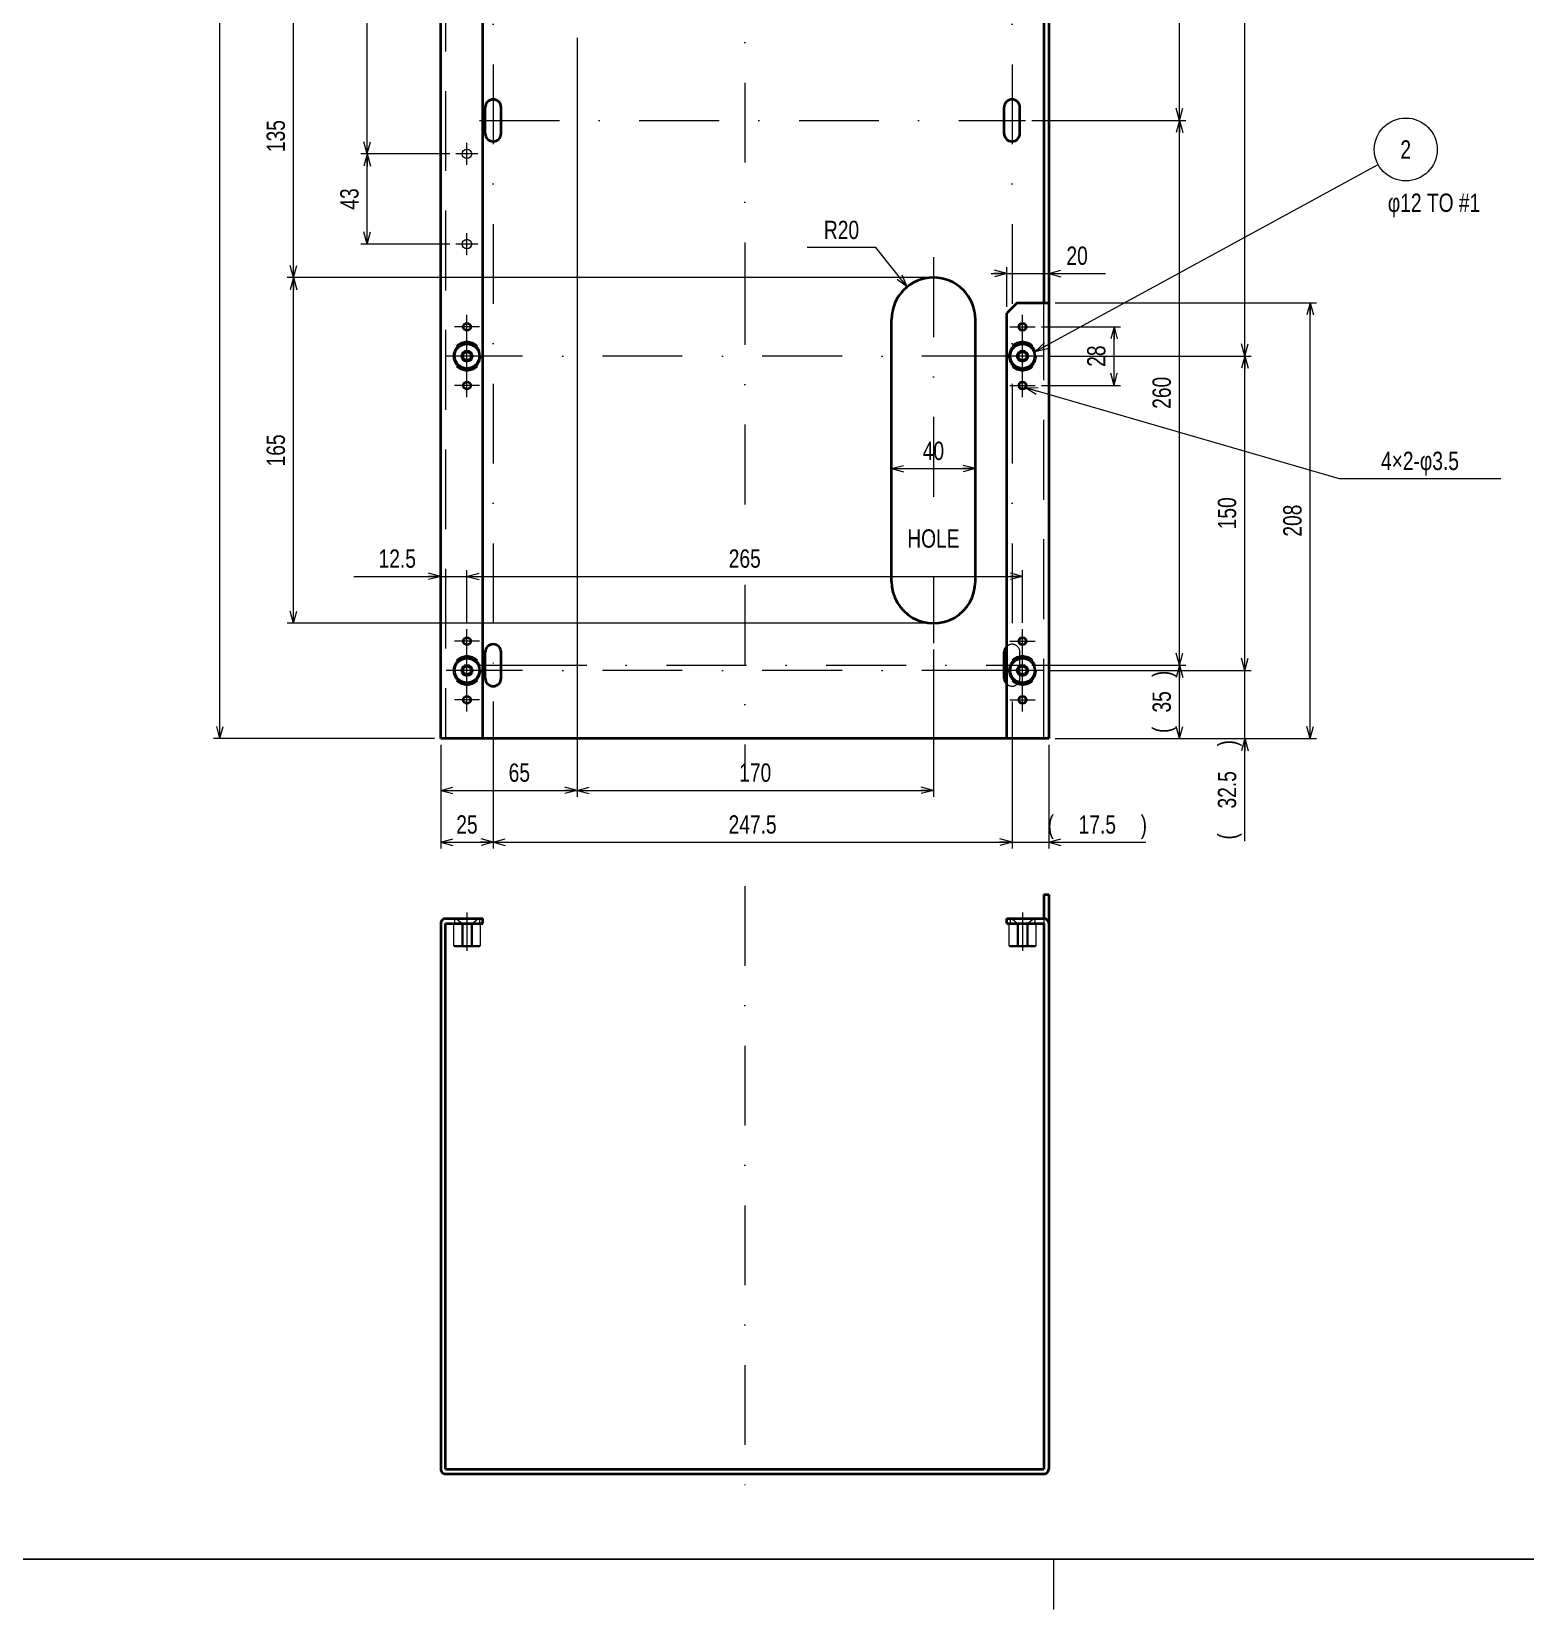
# Model space of a CAD drawing. Header units: millimetres. Extents: x 10 to 821, y 12 to 580.
# Drawn here: x 428 to 665.5, y 12 to 263 of the extents above; entities that cross this region are included whole.
import ezdxf
from ezdxf.enums import TextEntityAlignment as Align

# ---------------------------------------------------------------- set-up
doc = ezdxf.new("R2010")
doc.units = ezdxf.units.MM
doc.linetypes.add('DASHDOT', pattern=[25.3, 12.7, -6.3, 0, -6.3])
doc.linetypes.add('DASHED', pattern=[19, 12.7, -6.3])
for name, color, linetype in [('GR1_01', 7, 'Continuous'), ('GR1_02', 7, 'Continuous'), ('GR1_16', 7, 'Continuous'), ('図面枠B6M', 7, 'Continuous')]:
    doc.layers.add(name, color=color, linetype=linetype)
doc.styles.add('HG丸ｺﾞｼｯｸM-PRO', font='')
doc.styles.get('HG丸ｺﾞｼｯｸM-PRO').set_extended_font_data('HG丸ｺﾞｼｯｸM-PRO')
pattern_1 = [(90, (0, 0), (-0.1666666666666667, 0), [])]

# ---------------------------------------------------------------- blocks, each defined once
blk = doc.blocks.new('BLKF023')
at = {"layer": '図面枠B6M', "color": 2, "linetype": 'Continuous', "lineweight": 25}
blk.add_line((9.500000000000028, 19.99999999999994), (821, 19.99999999999994), dxfattribs=at)
at = {"layer": '図面枠B6M', "color": 4, "linetype": 'Continuous', "lineweight": 13}
blk.add_line((590.5, 11.99999999999994), (590.5, 19.99999999999994), dxfattribs=at)
blk = doc.blocks.new('BLKF025')
at = {"layer": 'GR1_16', "color": 4, "linetype": 'DASHED', "lineweight": 13}
blk.add_circle((585.5172637081886, 211.3757003892107), 2.166666666666667, dxfattribs=at)
at = {"layer": 'GR1_16', "color": 3, "linetype": 'Continuous', "lineweight": 35}
for radius in [1.966666666666667, 0.8333333333333334, 0.6666666666666666]:
    blk.add_circle((585.5172637081886, 211.3757003892107), radius, dxfattribs=at)
blk = doc.blocks.new('BLKF026')
at = {"layer": 'GR1_02', "linetype": 'Continuous', "lineweight": 13}
h = blk.add_hatch(dxfattribs=at)
h.set_pattern_fill('_USER', color=4, scale=0.1666666666666667, angle=90, style=0, pattern_type=0)
h.set_pattern_definition(pattern_1)
edge = h.paths.add_edge_path(flags=0)
edge.add_arc((585.5172637081886, 211.3757003892107), 2.333333333333333, 45.00000000000068, 134.9999999999992, ccw=False)
edge.add_line((587.1671795309571, 213.0256162119794), (587.0493284007594, 212.9077650817816))
edge.add_arc((585.5172637081886, 211.3757003892107), 2.166666666666667, 45.00000000000034, 134.9999999999996)
edge.add_line((583.9851990156178, 212.9077650817816), (583.86734788542, 213.0256162119794))
at = {"layer": 'GR1_02', "color": 4, "linetype": 'DASHED', "lineweight": 13}
for p, q in [((583.86734788542, 213.0256162119794), (583.9851990156178, 212.9077650817816)), ((587.1671795309571, 213.0256162119794), (587.0493284007594, 212.9077650817816))]:
    blk.add_line(p, q, dxfattribs=at)
blk.add_arc((585.5172637081886, 211.3757003892107), 2.333333333333333, 45.00000000000066, 134.9999999999992, dxfattribs=at)
blk = doc.blocks.new('BLKF027')
at = {"layer": 'GR1_02', "linetype": 'Continuous', "lineweight": 13}
h = blk.add_hatch(dxfattribs=at)
h.set_pattern_fill('_USER', color=4, scale=0.1666666666666667, angle=90, style=0, pattern_type=0)
h.set_pattern_definition(pattern_1)
edge = h.paths.add_edge_path(flags=0)
edge.add_arc((585.5172637081886, 211.3757003892107), 2.333333333333333, 225.0000000000013, 314.9999999999987)
edge.add_line((587.1671795309571, 209.7257845664421), (587.0493284007594, 209.8436356966398))
edge.add_arc((585.5172637081886, 211.3757003892107), 2.166666666666667, 225.0000000000014, 314.9999999999986, ccw=False)
edge.add_line((583.9851990156178, 209.8436356966398), (583.86734788542, 209.7257845664421))
at = {"layer": 'GR1_02', "color": 4, "linetype": 'DASHED', "lineweight": 13}
for p, q in [((583.86734788542, 209.7257845664421), (583.9851990156178, 209.8436356966398)), ((587.1671795309571, 209.7257845664421), (587.0493284007594, 209.8436356966398))]:
    blk.add_line(p, q, dxfattribs=at)
blk.add_arc((585.5172637081886, 211.3757003892107), 2.333333333333333, 225.0000000000013, 314.9999999999987, dxfattribs=at)
blk = doc.blocks.new('BLKF028')
at = {"layer": 'GR1_16', "color": 4, "linetype": 'DASHED', "lineweight": 13}
blk.add_circle((585.5172637082344, 161.3757003892116), 2.166666666666667, dxfattribs=at)
at = {"layer": 'GR1_16', "color": 3, "linetype": 'Continuous', "lineweight": 35}
for radius in [1.966666666666667, 0.8333333333333334, 0.6666666666666666]:
    blk.add_circle((585.5172637082344, 161.3757003892116), radius, dxfattribs=at)
blk = doc.blocks.new('BLKF029')
at = {"layer": 'GR1_02', "linetype": 'Continuous', "lineweight": 13}
h = blk.add_hatch(dxfattribs=at)
h.set_pattern_fill('_USER', color=4, scale=0.1666666666666667, angle=90, style=0, pattern_type=0)
h.set_pattern_definition(pattern_1)
edge = h.paths.add_edge_path(flags=0)
edge.add_arc((585.5172637082344, 161.3757003892116), 2.333333333333333, 45.00000000000068, 134.9999999999992, ccw=False)
edge.add_line((587.167179531003, 163.0256162119802), (587.0493284008052, 162.9077650817825))
edge.add_arc((585.5172637082344, 161.3757003892116), 2.166666666666667, 45.00000000000034, 134.9999999999996)
edge.add_line((583.9851990156635, 162.9077650817825), (583.8673478854657, 163.0256162119802))
at = {"layer": 'GR1_02', "color": 4, "linetype": 'DASHED', "lineweight": 13}
for p, q in [((583.8673478854657, 163.0256162119802), (583.9851990156635, 162.9077650817825)), ((587.167179531003, 163.0256162119802), (587.0493284008052, 162.9077650817825))]:
    blk.add_line(p, q, dxfattribs=at)
blk.add_arc((585.5172637082344, 161.3757003892116), 2.333333333333333, 45.00000000000066, 134.9999999999992, dxfattribs=at)
blk = doc.blocks.new('BLKF030')
at = {"layer": 'GR1_02', "linetype": 'Continuous', "lineweight": 13}
h = blk.add_hatch(dxfattribs=at)
h.set_pattern_fill('_USER', color=4, scale=0.1666666666666667, angle=90, style=0, pattern_type=0)
h.set_pattern_definition(pattern_1)
edge = h.paths.add_edge_path(flags=0)
edge.add_arc((585.5172637082344, 161.3757003892116), 2.333333333333333, 225.0000000000013, 314.9999999999987)
edge.add_line((587.167179531003, 159.7257845664429), (587.0493284008052, 159.8436356966407))
edge.add_arc((585.5172637082344, 161.3757003892116), 2.166666666666667, 225.0000000000014, 314.9999999999986, ccw=False)
edge.add_line((583.9851990156635, 159.8436356966407), (583.8673478854657, 159.7257845664429))
at = {"layer": 'GR1_02', "color": 4, "linetype": 'DASHED', "lineweight": 13}
for p, q in [((583.8673478854657, 159.7257845664429), (583.9851990156635, 159.8436356966407)), ((587.167179531003, 159.7257845664429), (587.0493284008052, 159.8436356966407))]:
    blk.add_line(p, q, dxfattribs=at)
blk.add_arc((585.5172637082344, 161.3757003892116), 2.333333333333333, 225.0000000000013, 314.9999999999987, dxfattribs=at)
blk = doc.blocks.new('BLKF031')
at = {"layer": 'GR1_16', "color": 4, "linetype": 'DASHED', "lineweight": 13}
blk.add_circle((497.1839307437402, 161.3757003891715), 2.166666666666667, dxfattribs=at)
at = {"layer": 'GR1_16', "color": 3, "linetype": 'Continuous', "lineweight": 35}
for radius in [1.966666666666667, 0.8333333333333334, 0.6666666666666666]:
    blk.add_circle((497.1839307437402, 161.3757003891715), radius, dxfattribs=at)
blk = doc.blocks.new('BLKF032')
at = {"layer": 'GR1_02', "linetype": 'Continuous', "lineweight": 13}
h = blk.add_hatch(dxfattribs=at)
h.set_pattern_fill('_USER', color=4, scale=0.1666666666666667, angle=90, style=0, pattern_type=0)
h.set_pattern_definition(pattern_1)
edge = h.paths.add_edge_path(flags=0)
edge.add_arc((497.1839307437402, 161.3757003891715), 2.333333333333333, 45.00000000000068, 134.9999999999992, ccw=False)
edge.add_line((498.8338465665088, 163.0256162119402), (498.7159954363111, 162.9077650817424))
edge.add_arc((497.1839307437402, 161.3757003891715), 2.166666666666667, 45.00000000000034, 134.9999999999996)
edge.add_line((495.6518660511695, 162.9077650817424), (495.5340149209717, 163.0256162119402))
at = {"layer": 'GR1_02', "color": 4, "linetype": 'DASHED', "lineweight": 13}
for p, q in [((495.5340149209717, 163.0256162119402), (495.6518660511695, 162.9077650817424)), ((498.8338465665088, 163.0256162119402), (498.7159954363111, 162.9077650817424))]:
    blk.add_line(p, q, dxfattribs=at)
blk.add_arc((497.1839307437402, 161.3757003891715), 2.333333333333333, 45.00000000000066, 134.9999999999992, dxfattribs=at)
blk = doc.blocks.new('BLKF033')
at = {"layer": 'GR1_02', "linetype": 'Continuous', "lineweight": 13}
h = blk.add_hatch(dxfattribs=at)
h.set_pattern_fill('_USER', color=4, scale=0.1666666666666667, angle=90, style=0, pattern_type=0)
h.set_pattern_definition(pattern_1)
edge = h.paths.add_edge_path(flags=0)
edge.add_arc((497.1839307437402, 161.3757003891715), 2.333333333333333, 225.0000000000013, 314.9999999999987)
edge.add_line((498.8338465665088, 159.7257845664029), (498.7159954363111, 159.8436356966006))
edge.add_arc((497.1839307437402, 161.3757003891715), 2.166666666666667, 225.0000000000014, 314.9999999999986, ccw=False)
edge.add_line((495.6518660511695, 159.8436356966006), (495.5340149209717, 159.7257845664029))
at = {"layer": 'GR1_02', "color": 4, "linetype": 'DASHED', "lineweight": 13}
for p, q in [((495.5340149209717, 159.7257845664029), (495.6518660511695, 159.8436356966006)), ((498.8338465665088, 159.7257845664029), (498.7159954363111, 159.8436356966006))]:
    blk.add_line(p, q, dxfattribs=at)
blk.add_arc((497.1839307437402, 161.3757003891715), 2.333333333333333, 225.0000000000013, 314.9999999999987, dxfattribs=at)
blk = doc.blocks.new('BLKF034')
at = {"layer": 'GR1_16', "color": 4, "linetype": 'DASHED', "lineweight": 13}
blk.add_circle((497.1839307437402, 211.3757003891708), 2.166666666666667, dxfattribs=at)
at = {"layer": 'GR1_16', "color": 3, "linetype": 'Continuous', "lineweight": 35}
for radius in [1.966666666666667, 0.8333333333333334, 0.6666666666666666]:
    blk.add_circle((497.1839307437402, 211.3757003891708), radius, dxfattribs=at)
blk = doc.blocks.new('BLKF035')
at = {"layer": 'GR1_02', "linetype": 'Continuous', "lineweight": 13}
h = blk.add_hatch(dxfattribs=at)
h.set_pattern_fill('_USER', color=4, scale=0.1666666666666667, angle=90, style=0, pattern_type=0)
h.set_pattern_definition(pattern_1)
edge = h.paths.add_edge_path(flags=0)
edge.add_arc((497.1839307437402, 211.3757003891708), 2.333333333333333, 45.00000000000068, 134.9999999999992, ccw=False)
edge.add_line((498.8338465665088, 213.0256162119395), (498.7159954363111, 212.9077650817417))
edge.add_arc((497.1839307437402, 211.3757003891708), 2.166666666666667, 45.00000000000034, 134.9999999999996)
edge.add_line((495.6518660511695, 212.9077650817417), (495.5340149209717, 213.0256162119395))
at = {"layer": 'GR1_02', "color": 4, "linetype": 'DASHED', "lineweight": 13}
for p, q in [((495.5340149209717, 213.0256162119395), (495.6518660511695, 212.9077650817417)), ((498.8338465665088, 213.0256162119395), (498.7159954363111, 212.9077650817417))]:
    blk.add_line(p, q, dxfattribs=at)
blk.add_arc((497.1839307437402, 211.3757003891708), 2.333333333333333, 45.00000000000066, 134.9999999999992, dxfattribs=at)
blk = doc.blocks.new('BLKF036')
at = {"layer": 'GR1_02', "linetype": 'Continuous', "lineweight": 13}
h = blk.add_hatch(dxfattribs=at)
h.set_pattern_fill('_USER', color=4, scale=0.1666666666666667, angle=90, style=0, pattern_type=0)
h.set_pattern_definition(pattern_1)
edge = h.paths.add_edge_path(flags=0)
edge.add_arc((497.1839307437402, 211.3757003891708), 2.333333333333333, 225.0000000000013, 314.9999999999987)
edge.add_line((498.8338465665088, 209.7257845664021), (498.7159954363111, 209.8436356965999))
edge.add_arc((497.1839307437402, 211.3757003891708), 2.166666666666667, 225.0000000000014, 314.9999999999986, ccw=False)
edge.add_line((495.6518660511695, 209.8436356965999), (495.5340149209717, 209.7257845664021))
at = {"layer": 'GR1_02', "color": 4, "linetype": 'DASHED', "lineweight": 13}
for p, q in [((495.5340149209717, 209.7257845664021), (495.6518660511695, 209.8436356965999)), ((498.8338465665088, 209.7257845664021), (498.7159954363111, 209.8436356965999))]:
    blk.add_line(p, q, dxfattribs=at)
blk.add_arc((497.1839307437402, 211.3757003891708), 2.333333333333333, 225.0000000000013, 314.9999999999987, dxfattribs=at)
blk = doc.blocks.new('FXTIP_ARROW_S')
at = {"color": 0, "linetype": 'Continuous', "lineweight": -2}
for q in [(-1, 1e-16), (-0.9659258262890683, 0.2588190451025209), (-0.9659258262890683, -0.2588190451025206)]:
    blk.add_line((0, 0), q, dxfattribs=at)
blk = doc.blocks.new('FXTIP_ARROW_E')
at = {"color": 0, "linetype": 'Continuous', "lineweight": -2}
for q in [(-1, 0), (-0.9659258262890683, 0.2588190451025207), (-0.9659258262890683, -0.2588190451025207)]:
    blk.add_line((0, 0), q, dxfattribs=at)
blk = doc.blocks.new('BLKF059')
at = {"layer": 'GR1_16', "color": 3, "linetype": 'Continuous', "lineweight": 13}
for p, q in [((495.0172640770736, 121.1333578437997), (495.0172640770736, 117.6333578437997)), ((495.0172640770736, 121.1333578437997), (499.3505974104069, 121.1333578437997)), ((499.3505974104069, 117.6333578437997), (499.3505974104069, 121.1333578437997)), ((495.1839307437402, 117.466691177133), (495.0172640770736, 117.6333578437997)), ((495.0172640770736, 117.6333578437997), (499.3505974104069, 117.6333578437997)), ((495.1839307437402, 117.466691177133), (499.1839307437402, 117.466691177133)), ((499.1839307437402, 117.466691177133), (499.3505974104069, 117.6333578437997))]:
    blk.add_line(p, q, dxfattribs=at)
at = {"layer": 'GR1_16', "color": 4, "linetype": 'DASHED', "lineweight": 13}
for p, q in [((499.1505974104069, 121.866691177133), (495.2172640770735, 121.866691177133)), ((495.2172640770735, 121.866691177133), (495.2172640770735, 121.1333578437997)), ((495.5172640770736, 121.866691177133), (495.5172640770736, 121.8326075364474)), ((496.3505974104069, 121.1333578437997), (495.5172640770736, 121.8326075364474)), ((497.1839307437402, 121.8326075364474), (495.5172640770736, 121.8326075364474)), ((496.3505974104069, 121.1333578437997), (496.3505974104069, 117.466691177133)), ((496.5172640770736, 121.1333578437997), (496.5172640770736, 117.466691177133)), ((497.1839307437402, 121.8326075364474), (498.8505974104069, 121.8326075364474)), ((497.8505974104069, 121.1333578437997), (497.8505974104069, 117.466691177133)), ((498.0172640770736, 121.1333578437997), (498.8505974104069, 121.8326075364474)), ((498.0172640770736, 121.1333578437997), (498.0172640770736, 117.466691177133)), ((498.8505974104069, 121.866691177133), (498.8505974104069, 121.8326075364474)), ((499.1505974104069, 121.866691177133), (499.1505974104069, 121.1333578437997))]:
    blk.add_line(p, q, dxfattribs=at)
at = {"layer": 'GR1_16', "color": 4, "linetype": 'DASHDOT', "lineweight": 13}
blk.add_line((497.1839307437402, 122.8817520503497), (497.1839307437402, 116.7472537296053), dxfattribs=at)
blk = doc.blocks.new('BLKF060')
at = {"layer": 'GR1_16', "color": 3, "linetype": 'Continuous', "lineweight": 13}
for p, q in [((583.3505970415717, 121.1333578437997), (583.3505970415717, 117.6333578437997)), ((583.3505970415717, 121.1333578437997), (587.6839303749051, 121.1333578437997)), ((587.6839303749051, 117.6333578437997), (587.6839303749051, 121.1333578437997)), ((583.5172637082385, 117.466691177133), (583.3505970415717, 117.6333578437997)), ((583.3505970415717, 117.6333578437997), (587.6839303749051, 117.6333578437997)), ((583.5172637082385, 117.466691177133), (587.5172637082385, 117.466691177133)), ((587.5172637082385, 117.466691177133), (587.6839303749051, 117.6333578437997))]:
    blk.add_line(p, q, dxfattribs=at)
at = {"layer": 'GR1_16', "color": 4, "linetype": 'DASHED', "lineweight": 13}
for p, q in [((587.4839303749051, 121.866691177133), (583.5505970415718, 121.866691177133)), ((583.5505970415718, 121.866691177133), (583.5505970415718, 121.1333578437997)), ((583.8505970415717, 121.866691177133), (583.8505970415717, 121.8326075364474)), ((584.6839303749051, 121.1333578437997), (583.8505970415717, 121.8326075364474)), ((585.5172637082385, 121.8326075364474), (583.8505970415717, 121.8326075364474)), ((584.6839303749051, 121.1333578437997), (584.6839303749051, 117.466691177133)), ((584.8505970415717, 121.1333578437997), (584.8505970415717, 117.466691177133)), ((585.5172637082385, 121.8326075364474), (587.1839303749051, 121.8326075364474)), ((586.1839303749051, 121.1333578437997), (586.1839303749051, 117.466691177133)), ((586.3505970415717, 121.1333578437997), (587.1839303749051, 121.8326075364474)), ((586.3505970415717, 121.1333578437997), (586.3505970415717, 117.466691177133)), ((587.1839303749051, 121.866691177133), (587.1839303749051, 121.8326075364474)), ((587.4839303749051, 121.866691177133), (587.4839303749051, 121.1333578437997))]:
    blk.add_line(p, q, dxfattribs=at)
at = {"layer": 'GR1_16', "color": 4, "linetype": 'DASHDOT', "lineweight": 13}
blk.add_line((585.5172637082385, 122.8817520503497), (585.5172637082385, 116.7472537296053), dxfattribs=at)
blk = doc.blocks.new('BLKF063')
at = {"layer": 'GR1_01', "color": 3, "linetype": 'Continuous', "lineweight": 35}
for p, q in [((588.9172638941708, 125.7333578442193), (589.6839305608357, 125.7333578442233)), ((588.9172638941704, 125.7333578442193), (588.9172638941895, 121.900024510886)), ((589.6839305608357, 125.7333578442233), (589.6839305613414, 34.33335784422304)), ((493.0172638928706, 121.1333578438002), (493.0172638929188, 34.33335784380073)), ((493.0172638939708, 121.1333578437685), (493.0172638944534, 34.33335784376829)), ((493.7839305595373, 121.9000245104672), (499.683930559537, 121.9000245104664)), ((493.7839305606333, 121.900024510439), (499.6839305606335, 121.9000245104667)), ((493.7839305595855, 34.33335784380088), (493.7839305595392, 121.1333578438005)), ((493.7839305595392, 121.1333578438006), (499.683930559537, 121.1333578437997)), ((493.783930560639, 121.1333578437723), (499.6839305606371, 121.1333578438046)), ((493.7839305611201, 34.33335784377208), (493.783930560639, 121.1333578437723)), ((499.6839305595373, 121.1333578437997), (499.683930559537, 121.9000245104714)), ((499.6839305606371, 121.1333578438046), (499.6839305606332, 121.9000245104698)), ((583.0172638930934, 121.9000245104546), (588.917263893094, 121.9000245104538)), ((583.0172638930937, 121.133357843788), (583.0172638930934, 121.9000245104496)), ((583.0172638930934, 121.133357843788), (588.9172638930936, 121.1333578437871)), ((588.9172638930936, 121.1333578437871), (588.9172638931403, 34.33335784378663)), ((588.9172638941939, 121.1333578437871), (588.917263894675, 34.3333578442194)), ((589.6839305597604, 121.1333578437876), (589.6839305598068, 34.33335784378679)), ((493.7839305595855, 34.33335784380088), (588.9172638931403, 34.33335784378663)), ((493.7839305611199, 34.33335784377208), (588.917263894675, 34.33335784421894)), ((493.7839305595861, 33.56669117713415), (588.9172638931407, 33.56669117711991)), ((493.7839305611241, 33.56669117710535), (588.9172638946792, 33.56669117755267))]:
    blk.add_line(p, q, dxfattribs=at)
at = {"layer": 'GR1_01', "color": 4, "linetype": 'DASHED', "lineweight": 13}
blk.add_line((588.9172638941895, 121.900024510886), (588.9172638941939, 121.1333578437871), dxfattribs=at)
at = {"layer": 'GR1_01', "color": 3, "linetype": 'Continuous', "lineweight": 35}
for centre, start, end in [((493.7839305595373, 121.1333578438005), 89.99999999999433, 180.0000000000354), ((493.7839305606372, 121.1333578437723), 90.00000000030587, 180.0000000002946), ((588.9172638930936, 121.1333578437871), 3.39849e-11, 89.99999999999433), ((493.7839305595855, 34.33335784380088), 180.0000000000227, 270.000000000034), ((493.7839305611201, 34.33335784377208), 180.0000000002946, 270.0000000003059), ((588.91726389314, 34.33335784378663), 270.0000000000226, 2.26964e-11), ((588.9172638946746, 34.3333578442194), 270.0000000002946, 2.945448e-10)]:
    blk.add_arc(centre, 0.7666666666666666, start, end, dxfattribs=at)
blk = doc.blocks.new('BLKF064')
at = {"layer": 'GR1_01', "color": 3, "linetype": 'Continuous', "lineweight": 35}
for p, q in [((493.0172638926517, 150.5423676445766), (493.0172638925035, 500.542367644577)), ((499.6839305592844, 223.0423676445885), (499.6839305591701, 500.5423676445849)), ((589.6839305591701, 500.5423676447159), (589.6839305592956, 224.7090343115161)), ((588.917263892504, 498.0423676448386), (588.917263892504, 219.8757009779681)), ((500.1005972259168, 246.7923676446453), (500.1005972259168, 250.959034311312)), ((502.6005972259168, 246.7923676446453), (502.6005972259168, 250.959034311312)), ((582.6005972259184, 246.7923676447597), (582.6005972259184, 250.9590343114263)), ((585.1005972259184, 246.7923676447597), (585.1005972259184, 250.9590343114263)), ((589.6839305592874, 224.7090343115161), (589.6839305593189, 150.5423676447157)), ((499.683930559286, 219.875701460471), (499.6839305592844, 223.0423676445885)), ((499.6839305593172, 152.8757025525193), (499.683930559286, 219.875701460471)), ((584.6839305592902, 219.8757009779681), (583.0172638926244, 218.2090343113014)), ((584.6839305592902, 219.8757009779681), (589.6839305592889, 219.8757009779681)), ((564.6839305592028, 175.5423676445766), (564.6839305591841, 217.2090343112433)), ((578.0172638925362, 175.5423676445832), (578.0172638925173, 217.2090343112498)), ((583.0172638926514, 152.8757025525193), (583.0172638926244, 218.2090343113014)), ((500.1005972259186, 160.1257009779787), (500.1005972259186, 164.2923676446453)), ((502.6005972259186, 160.1257009779787), (502.6005972259186, 164.2923676446453)), ((582.6005972259184, 160.1257009780929), (582.6005972259184, 164.2923676447595)), ((499.6839305593184, 150.542367644581), (499.6839305593174, 152.8757025525193)), ((583.0172638926523, 150.5423676447128), (583.0172638926514, 152.8757025525193)), ((589.6839305593189, 150.5423676447157), (493.0172638926517, 150.5423676445766))]:
    blk.add_line(p, q, dxfattribs=at)
at = {"layer": 'GR1_01', "color": 4, "linetype": 'DASHED', "lineweight": 13}
for p, q in [((493.7839305591702, 500.5423676445773), (493.7839305593163, 150.5423676445772)), ((588.9172638926519, 150.5423676447151), (588.9172638926223, 219.8757009779681)), ((585.1005972259184, 160.1257009780929), (585.1005972259184, 164.2923676447595))]:
    blk.add_line(p, q, dxfattribs=at)
at = {"layer": 'GR1_01', "color": 3, "linetype": 'Continuous', "lineweight": 13}
for centre in [(497.1839305593187, 243.5423670558253), (497.1839305593187, 229.2090336943141)]:
    blk.add_circle(centre, 0.7500000000000758, dxfattribs=at)
at = {"layer": 'GR1_01', "color": 3, "linetype": 'Continuous', "lineweight": 35}
for centre in [(497.1839307437402, 216.0423670558374), (585.5172637081889, 216.0423670558775), (497.1839307437402, 206.7090336943261), (585.5172637081973, 206.7090336943662), (497.1839307437402, 166.0423670558382), (585.517263708234, 166.0423670558783), (497.1839307437402, 156.7090336943269), (585.5172637082426, 156.709033694367)]:
    blk.add_circle(centre, 0.5833333333333334, dxfattribs=at)
for centre, radius, start, end in [((501.3505972259168, 250.959034311312), 1.25, 0, 180), ((583.8505972259184, 250.9590343114263), 1.25, 0, 180), ((501.3505972259168, 246.7923676446453), 1.25, 180, 0), ((583.8505972259184, 246.7923676447597), 1.25, 180, 0), ((571.3505972258489, 217.2090343112466), 6.666666666666667, 2.80092e-11, 180.000000000028), ((571.3505972258489, 175.5423676445799), 6.666666666666667, 180.000000000028, 2.80398e-11), ((501.3505972259186, 164.2923676446453), 1.25, 0, 180), ((583.8505972259184, 164.2923676447595), 1.25, 131.8103148920362, 180), ((501.3505972259186, 160.1257009779787), 1.25, 180, 0), ((583.8505972259184, 160.1257009780929), 1.25, 180, 228.1896851081249)]:
    blk.add_arc(centre, radius, start, end, dxfattribs=at)
at = {"layer": 'GR1_01', "color": 4, "linetype": 'DASHED', "lineweight": 13}
for centre, start, end in [((583.8505972259184, 164.2923676447595), 0, 131.8103148920362), ((583.8505972259184, 160.1257009780929), 228.1896851081249, 0)]:
    blk.add_arc(centre, 1.25, start, end, dxfattribs=at)

msp = doc.modelspace()

# ---------------------------------------------------------------- linework, layer by layer
at = {"layer": 'GR1_01', "color": 4, "linetype": 'DASHDOT', "lineweight": 13}
for p, q in [((541.350597225832, 508.875700977974), (541.3505972259602, 225.8802378982189)), ((501.3505972259186, 486.3757009779789), (501.3505972259186, 157.4357341870771)), ((583.8505972259184, 486.375700978093), (583.8505972259184, 157.4357341871913)), ((499.1839305592501, 248.8757009779786), (581.6839305592516, 248.8757009779786)), ((581.6839305592516, 248.875700978093), (586.017263892585, 248.875700978093)), ((498.9339305593187, 243.5423670558253), (495.4339305593187, 243.5423670558253)), ((497.1839305593187, 241.7923670558253), (497.1839305593187, 245.2923670558254)), ((497.1839305593187, 227.459033694314), (497.1839305593187, 230.9590336943142)), ((498.9339305593187, 229.2090336943141), (495.4339305593187, 229.2090336943141)), ((571.3505972258462, 227.1087024872634), (571.3505972258738, 165.723478212856)), ((541.35059722596, 225.8802378982189), (541.3505972259798, 182.3190138522176)), ((499.1839307437402, 216.0423670558374), (495.1839307437402, 216.0423670558374)), ((497.1839307437402, 208.8266313453046), (497.1839307437402, 217.9266311492889)), ((583.5172637081889, 216.0423670558756), (587.5172637081889, 216.0423670558793)), ((585.5172637081953, 208.8266313453447), (585.5172637081871, 217.9266311493289)), ((582.2172637081884, 211.3757003891708), (493.8839307437404, 211.3757003891708)), ((588.8172637081888, 211.3757003892107), (582.2172637081884, 211.3757003892107)), ((497.1839307437402, 204.8266313453046), (497.1839307437402, 208.8266313453046)), ((585.5172637081989, 204.8266313453447), (585.5172637081953, 208.8266313453447)), ((499.1839307437402, 206.7090336943261), (495.1839307437402, 206.7090336943261)), ((583.5172637081973, 206.7090336943643), (587.5172637081973, 206.709033694368)), ((541.3505972259832, 174.9723779683115), (541.3505972259962, 146.3757009779799)), ((499.1839307437402, 166.0423670558382), (495.1839307437402, 166.0423670558382)), ((497.1839307437402, 158.8266313453054), (497.1839307437402, 167.9266311492897)), ((583.517263708234, 166.0423670558765), (587.517263708234, 166.04236705588)), ((585.5172637082408, 158.8266313453455), (585.5172637082326, 167.9266311493298)), ((582.2172637082344, 161.3757003891715), (493.8839307437404, 161.3757003891715)), ((499.183930559252, 162.209034311312), (503.5172638925853, 162.209034311312)), ((503.5172638925853, 162.2090343114262), (586.017263892585, 162.2090343114262)), ((588.8172637082342, 161.3757003892116), (582.2172637082344, 161.3757003892116)), ((497.1839307437402, 154.8266313453054), (497.1839307437402, 158.8266313453054)), ((585.5172637082444, 154.8266313453455), (585.5172637082408, 158.8266313453455)), ((499.1839307437402, 156.7090336943269), (495.1839307437402, 156.7090336943269)), ((583.5172637082426, 156.7090336943652), (587.5172637082426, 156.7090336943688)), ((541.3505972263123, 127.0655698991512), (541.3505972263663, 25.91254722909495))]:
    msp.add_line(p, q, dxfattribs=at)
at = {"layer": 'GR1_02', "color": 254, "linetype": 'Continuous', "lineweight": 13}
for p, q in [((457.9069007141675, 150.5423676445766), (457.9069007141675, 500.542367644577)), ((620.8599338794838, 211.3757003892106), (620.8599338794838, 500.5423676446908)), ((610.4679327727622, 248.8757009780929), (610.4679327727622, 328.875700978093)), ((481.3138094997248, 243.5423670558253), (481.3138094997248, 312.5423670276476)), ((469.6103551069461, 223.8757009779131), (469.6103551069461, 268.8757009779133)), ((514.6839305592741, 262.0207260084497), (514.6839305592741, 141.2956567448924)), ((587.017263892585, 248.875700978093), (611.4679327727622, 248.8757009780929)), ((610.4679327727622, 162.2090343114262), (610.4679327727622, 248.8757009780929)), ((494.4339305593187, 243.5423670558253), (480.3138094997248, 243.5423670558254)), ((481.3138094997248, 229.2090336943141), (481.3138094997248, 243.5423670558253)), ((587.549635568328, 212.1266391793648), (642.059350228501, 241.8610157019367)), ((494.4339305593187, 229.2090336943141), (480.3138094997247, 229.2090336943141)), ((570.3505972258477, 223.8757009779132), (468.6103551069462, 223.8757009779132)), ((469.6103551069461, 168.8757009779132), (469.6103551069461, 223.8757009779131)), ((580.5172638926244, 224.5279009623027), (583.0172638926244, 224.5279009623027)), ((583.0172638926244, 219.2090343113014), (583.0172638926244, 225.5279009623027)), ((583.0172638926244, 224.5279009623027), (589.6839305592874, 224.5279009623027)), ((589.6839305592874, 224.5279009623027), (598.7188394116013, 224.5279009623027)), ((590.6839305592889, 219.8757009779681), (632.2519349862055, 219.8757009779681)), ((631.2519349862055, 150.5423676447158), (631.2519349862055, 219.8757009779682)), ((588.5172637081889, 216.0423670558793), (601.0759316660167, 216.0423670558794)), ((600.0759316660167, 206.709033694368), (600.0759316660167, 216.0423670558793)), ((589.8172637081888, 211.3757003892107), (621.8599338794838, 211.3757003892107)), ((620.8599338794838, 161.3757003892115), (620.8599338794838, 211.3757003892106)), ((588.5172637081973, 206.709033694368), (601.0759316660167, 206.709033694368)), ((564.6839305591839, 193.4850798036764), (578.0172638925359, 193.4850798036764)), ((479.1772638926517, 176.3437499999781), (493.0172638926517, 176.3437499999781)), ((493.0172638926517, 176.3437499999781), (497.1839307437402, 176.3437499999781)), ((497.1839307437402, 168.9266311492897), (497.1839307437402, 177.3437499999781)), ((497.1839307437402, 176.3437499999781), (585.5172637082326, 176.3437499999781)), ((585.5172637082326, 168.9266311493298), (585.5172637082326, 177.3437499999781)), ((570.3505972258723, 168.8757009779133), (468.6103551069461, 168.8757009779133)), ((571.3505972258738, 164.723478212856), (571.3505972258738, 141.2956567448924)), ((587.017263892585, 162.2090343114262), (611.4679327727623, 162.2090343114262)), ((589.8172637082342, 161.3757003892116), (621.8599338794838, 161.3757003892115)), ((610.4679327727622, 150.5423676447157), (610.4679327727622, 162.2090343114262)), ((620.8599338794838, 150.5423676447157), (620.8599338794838, 161.3757003892115)), ((501.3505972259186, 156.4357341870771), (501.3505972259185, 133.0489458452082)), ((583.8505972259184, 156.4357341871913), (583.8505972259181, 133.0489458452082)), ((492.0172638926517, 150.5423676445766), (456.9069007141675, 150.5423676445765)), ((493.0172638926516, 149.5423676445766), (493.0172638926515, 133.0489458452082)), ((493.0172638926517, 149.5423676445766), (493.0172638926517, 141.2956567448923)), ((589.6839305593189, 149.5423676447157), (589.6839305593187, 133.0489458452082)), ((590.6839305593189, 150.5423676447157), (621.859933879484, 150.5423676447158)), ((590.6839305593189, 150.5423676447157), (632.2519349862055, 150.5423676447158)), ((590.6839305593189, 150.5423676447157), (611.4679327727622, 150.5423676447157)), ((620.8599338794838, 134.2316163275312), (620.8599338794838, 150.5423676447157)), ((493.0172638926517, 142.2956567448924), (514.6839305592741, 142.2956567448924)), ((514.6839305592741, 142.2956567448924), (571.3505972258738, 142.2956567448924)), ((493.0172638926514, 134.0489458452082), (501.3505972259184, 134.0489458452082)), ((501.3505972259184, 134.0489458452082), (583.8505972259181, 134.0489458452082)), ((583.8505972259181, 134.0489458452082), (589.6839305593187, 134.0489458452082)), ((589.6839305593187, 134.0489458452082), (605.1402027617773, 134.0489458452082))]:
    msp.add_line(p, q, dxfattribs=at)
at = {"layer": 'GR1_02', "color": 4, "linetype": 'Continuous', "lineweight": 13}
for p, q in [((562.1766479758262, 228.6322775366069), (551.2966479758262, 228.6322775366069)), ((567.1761615254886, 222.4069695771), (562.1766479758262, 228.6322775366069)), ((585.9883177675856, 206.3649612442751), (635.8723957793488, 191.8888371102532)), ((635.8723957793488, 191.8888371102532), (661.5523957793488, 191.8888371102532))]:
    msp.add_line(p, q, dxfattribs=at)
at = {"layer": 'GR1_02', "color": 254, "linetype": 'Continuous', "lineweight": 13}
msp.add_circle((646.4487669935203, 244.2553883677861), 5, dxfattribs=at)

# ---------------------------------------------------------------- block references
at = {"layer": 'GR1_01', "color": 3, "linetype": 'Continuous', "lineweight": 35}
for name in ['BLKF064', 'BLKF063']:
    msp.add_blockref(name, (0, 0), dxfattribs=at)
at = {"layer": 'GR1_02', "color": 254, "linetype": 'Continuous', "lineweight": 13, "xscale": 2, "yscale": 2}
for name, p, rotation in [('FXTIP_ARROW_S', (610.4679327727622, 248.8757009780929), 270), ('FXTIP_ARROW_E', (610.4679327727622, 248.8757009780929), 90), ('FXTIP_ARROW_S', (481.3138094997248, 243.5423670558253), 270), ('FXTIP_ARROW_E', (481.3138094997248, 243.5423670558253), 90), ('FXTIP_ARROW_S', (481.3138094997248, 229.2090336943141), 270), ('FXTIP_ARROW_S', (469.6103551069461, 223.8757009779131), 270), ('FXTIP_ARROW_E', (469.6103551069461, 223.8757009779131), 90), ('FXTIP_ARROW_E', (583.0172638926244, 224.5279009623027), 360), ('FXTIP_ARROW_S', (589.6839305592874, 224.5279009623027), 180), ('FXTIP_ARROW_E', (631.2519349862055, 219.8757009779682), 90), ('FXTIP_ARROW_E', (600.0759316660167, 216.0423670558793), 90), ('FXTIP_ARROW_S', (587.549635568328, 212.1266391793648), 208.6119217726918), ('FXTIP_ARROW_S', (620.8599338794838, 211.3757003892106), 270), ('FXTIP_ARROW_E', (620.8599338794838, 211.3757003892106), 90), ('FXTIP_ARROW_S', (600.0759316660167, 206.709033694368), 270), ('FXTIP_ARROW_S', (564.6839305591839, 193.4850798036764), 180), ('FXTIP_ARROW_E', (578.0172638925359, 193.4850798036764), 360), ('FXTIP_ARROW_E', (493.0172638926517, 176.3437499999781), 360), ('FXTIP_ARROW_S', (497.1839307437402, 176.3437499999781), 180), ('FXTIP_ARROW_E', (585.5172637082326, 176.3437499999781), 360), ('FXTIP_ARROW_S', (469.6103551069461, 168.8757009779132), 270), ('FXTIP_ARROW_S', (610.4679327727622, 162.2090343114262), 270), ('FXTIP_ARROW_S', (620.8599338794838, 161.3757003892115), 270), ('FXTIP_ARROW_E', (610.4679327727622, 162.2090343114262), 90), ('FXTIP_ARROW_S', (457.9069007141675, 150.5423676445766), 270), ('FXTIP_ARROW_S', (610.4679327727622, 150.5423676447157), 270), ('FXTIP_ARROW_S', (631.2519349862055, 150.5423676447158), 270), ('FXTIP_ARROW_E', (620.8599338794838, 150.5423676447157), 90), ('FXTIP_ARROW_S', (493.0172638926517, 142.2956567448924), 180), ('FXTIP_ARROW_E', (514.6839305592741, 142.2956567448924), 360), ('FXTIP_ARROW_S', (514.6839305592741, 142.2956567448924), 180), ('FXTIP_ARROW_E', (571.3505972258738, 142.2956567448924), 360), ('FXTIP_ARROW_S', (493.0172638926514, 134.0489458452082), 180), ('FXTIP_ARROW_E', (501.3505972259184, 134.0489458452082), 360), ('FXTIP_ARROW_S', (501.3505972259184, 134.0489458452082), 180), ('FXTIP_ARROW_E', (583.8505972259181, 134.0489458452082), 360), ('FXTIP_ARROW_S', (589.6839305593187, 134.0489458452082), 180)]:
    msp.add_blockref(name, p, dxfattribs=dict(at, rotation=rotation))
at = {"layer": 'GR1_02', "color": 4, "linetype": 'Continuous', "lineweight": 13, "xscale": 2, "yscale": 2}
for p, rotation in [((567.1761615254886, 222.4069695771), 308.7677726233007), ((585.9883177675856, 206.3649612442751), 163.8175206216461)]:
    msp.add_blockref('FXTIP_ARROW_S', p, dxfattribs=dict(at, rotation=rotation))
at = {"layer": 'GR1_02', "color": 4, "linetype": 'DASHED', "lineweight": 13}
for name in ['BLKF035', 'BLKF026', 'BLKF036', 'BLKF027', 'BLKF032', 'BLKF029', 'BLKF033', 'BLKF030']:
    msp.add_blockref(name, (0, 0), dxfattribs=at)
at = {"layer": 'GR1_16', "color": 3, "linetype": 'Continuous', "lineweight": 35}
for name in ['BLKF034', 'BLKF025', 'BLKF031', 'BLKF028']:
    msp.add_blockref(name, (0, 0), dxfattribs=at)
at = {"layer": 'GR1_16', "color": 4, "linetype": 'DASHED', "lineweight": 13}
for name in ['BLKF059', 'BLKF060']:
    msp.add_blockref(name, (0, 0), dxfattribs=at)
at = {"layer": '図面枠B6M', "color": 4, "linetype": 'Continuous', "lineweight": 13}
msp.add_blockref('BLKF023', (0, 0), dxfattribs=at)

# ---------------------------------------------------------------- texts
at = {"layer": 'GR1_02', "color": 254, "linetype": 'Continuous', "lineweight": 35, "style": 'HG丸ｺﾞｼｯｸM-PRO'}
for s, rotation, width, p in [('135', 90, 0.7845417837078651, (469.1103515625, 246.3756917317708)), ('43', 90, 0.7845417837078651, (480.8138020833333, 236.3756917317708)), ('28', 90, 0.7845417837078651, (599.575927734375, 211.3756917317708)), ('260', 90, 0.7845417837078651, (609.9679768880208, 205.5423583984375)), ('165', 90, 0.7845417837078651, (469.1103515625, 196.3756917317708)), ('40', 9.9999999e-09, 0.7845417837078651, (571.3505859375, 193.9850870768229)), ('150', 90, 0.7845417837078651, (620.3599446614583, 186.3756917317708)), ('208', 90, 0.7845417837078651, (630.751953125, 185.2090250651042)), ('12.5', 9.9999999e-09, 0.7847485883956385, (486.0972493489583, 176.84375)), ('265', 9.9999999e-09, 0.7845417837078651, (541.3505859375, 176.84375)), (')', 90, 0.7818680775316454, (609.9679768880208, 160.8157043457031)), ('35', 90, 0.7845417837078651, (609.9679768880208, 156.3757019042969)), ('(', 90, 0.7818680775316454, (609.9679768880208, 151.9356994628906)), (')', 90, 0.7818680775316454, (620.3599446614583, 149.7869974772135)), ('65', 9.9999999e-09, 0.7845417837078651, (505.509765625, 142.795664469401)), ('170', 9.9999999e-09, 0.7845417837078651, (543.0172526041666, 142.795664469401)), ('32.5', 90, 0.7847485883956385, (620.3599446614583, 142.3869934082031)), ('25', 9.9999999e-09, 0.7845417837078651, (497.1839192708333, 134.5489501953125)), ('247.5', 9.9999999e-09, 0.7847002566244927, (542.6005859375, 134.5489501953125)), ('(', 9.9999999e-09, 0.7818680775316454, (590.0120442708333, 134.5489501953125)), ('17.5', 9.9999999e-09, 0.7847485883956385, (597.4120279947916, 134.5489501953125)), (')', 9.9999999e-09, 0.7818680775316454, (604.81201171875, 134.5489501953125)), ('(', 90, 0.7818680775316454, (620.3599446614583, 134.9869893391927))]:
    msp.add_text(s, height=2.909090909090909, rotation=rotation, dxfattribs=dict(at, width=width)).set_placement(p, align=Align.BOTTOM_CENTER)
at = {"layer": 'GR1_02', "color": 254, "linetype": 'Continuous', "lineweight": 35, "style": 'HG丸ｺﾞｼｯｸM-PRO', "width": 0.7845417837078651}
msp.add_text('2', height=2.909090909090909, rotation=9.9999999e-09, dxfattribs=at).set_placement((646.44873046875, 244.25537109375), align=Align.MIDDLE_CENTER)
at = {"layer": 'GR1_02', "color": 254, "linetype": 'Continuous', "lineweight": 35, "style": 'HG丸ｺﾞｼｯｸM-PRO'}
for s, width, p in [('φ12 TO #1', 0.7838754200672106, (650.9503580729166, 235.7818196614583)), ('HOLE', 0.7828314777327935, (571.3505859375, 182.3635457356771))]:
    msp.add_text(s, height=2.909090909090909, dxfattribs=dict(at, width=width)).set_placement(p, align=Align.MIDDLE_CENTER)
at = {"layer": 'GR1_02', "color": 3, "linetype": 'Continuous', "lineweight": 35, "style": 'HG丸ｺﾞｼｯｸM-PRO'}
for s, width, p in [('R20', 0.7835521118038947, (556.7366536458333, 229.1322631835938)), ('4×2-φ3.5', 0.7833891244824361, (648.71240234375, 192.3888346354167))]:
    msp.add_text(s, height=2.909090909090909, dxfattribs=dict(at, width=width)).set_placement(p, align=Align.BOTTOM_CENTER)
at = {"layer": 'GR1_02', "color": 254, "linetype": 'Continuous', "lineweight": 35, "style": 'HG丸ｺﾞｼｯｸM-PRO', "width": 0.7845417837078651}
msp.add_text('20', height=2.909090909090909, dxfattribs=at).set_placement((594.2013346354166, 225.0278930664062), align=Align.BOTTOM_CENTER)

doc.saveas('drawing.dxf')
